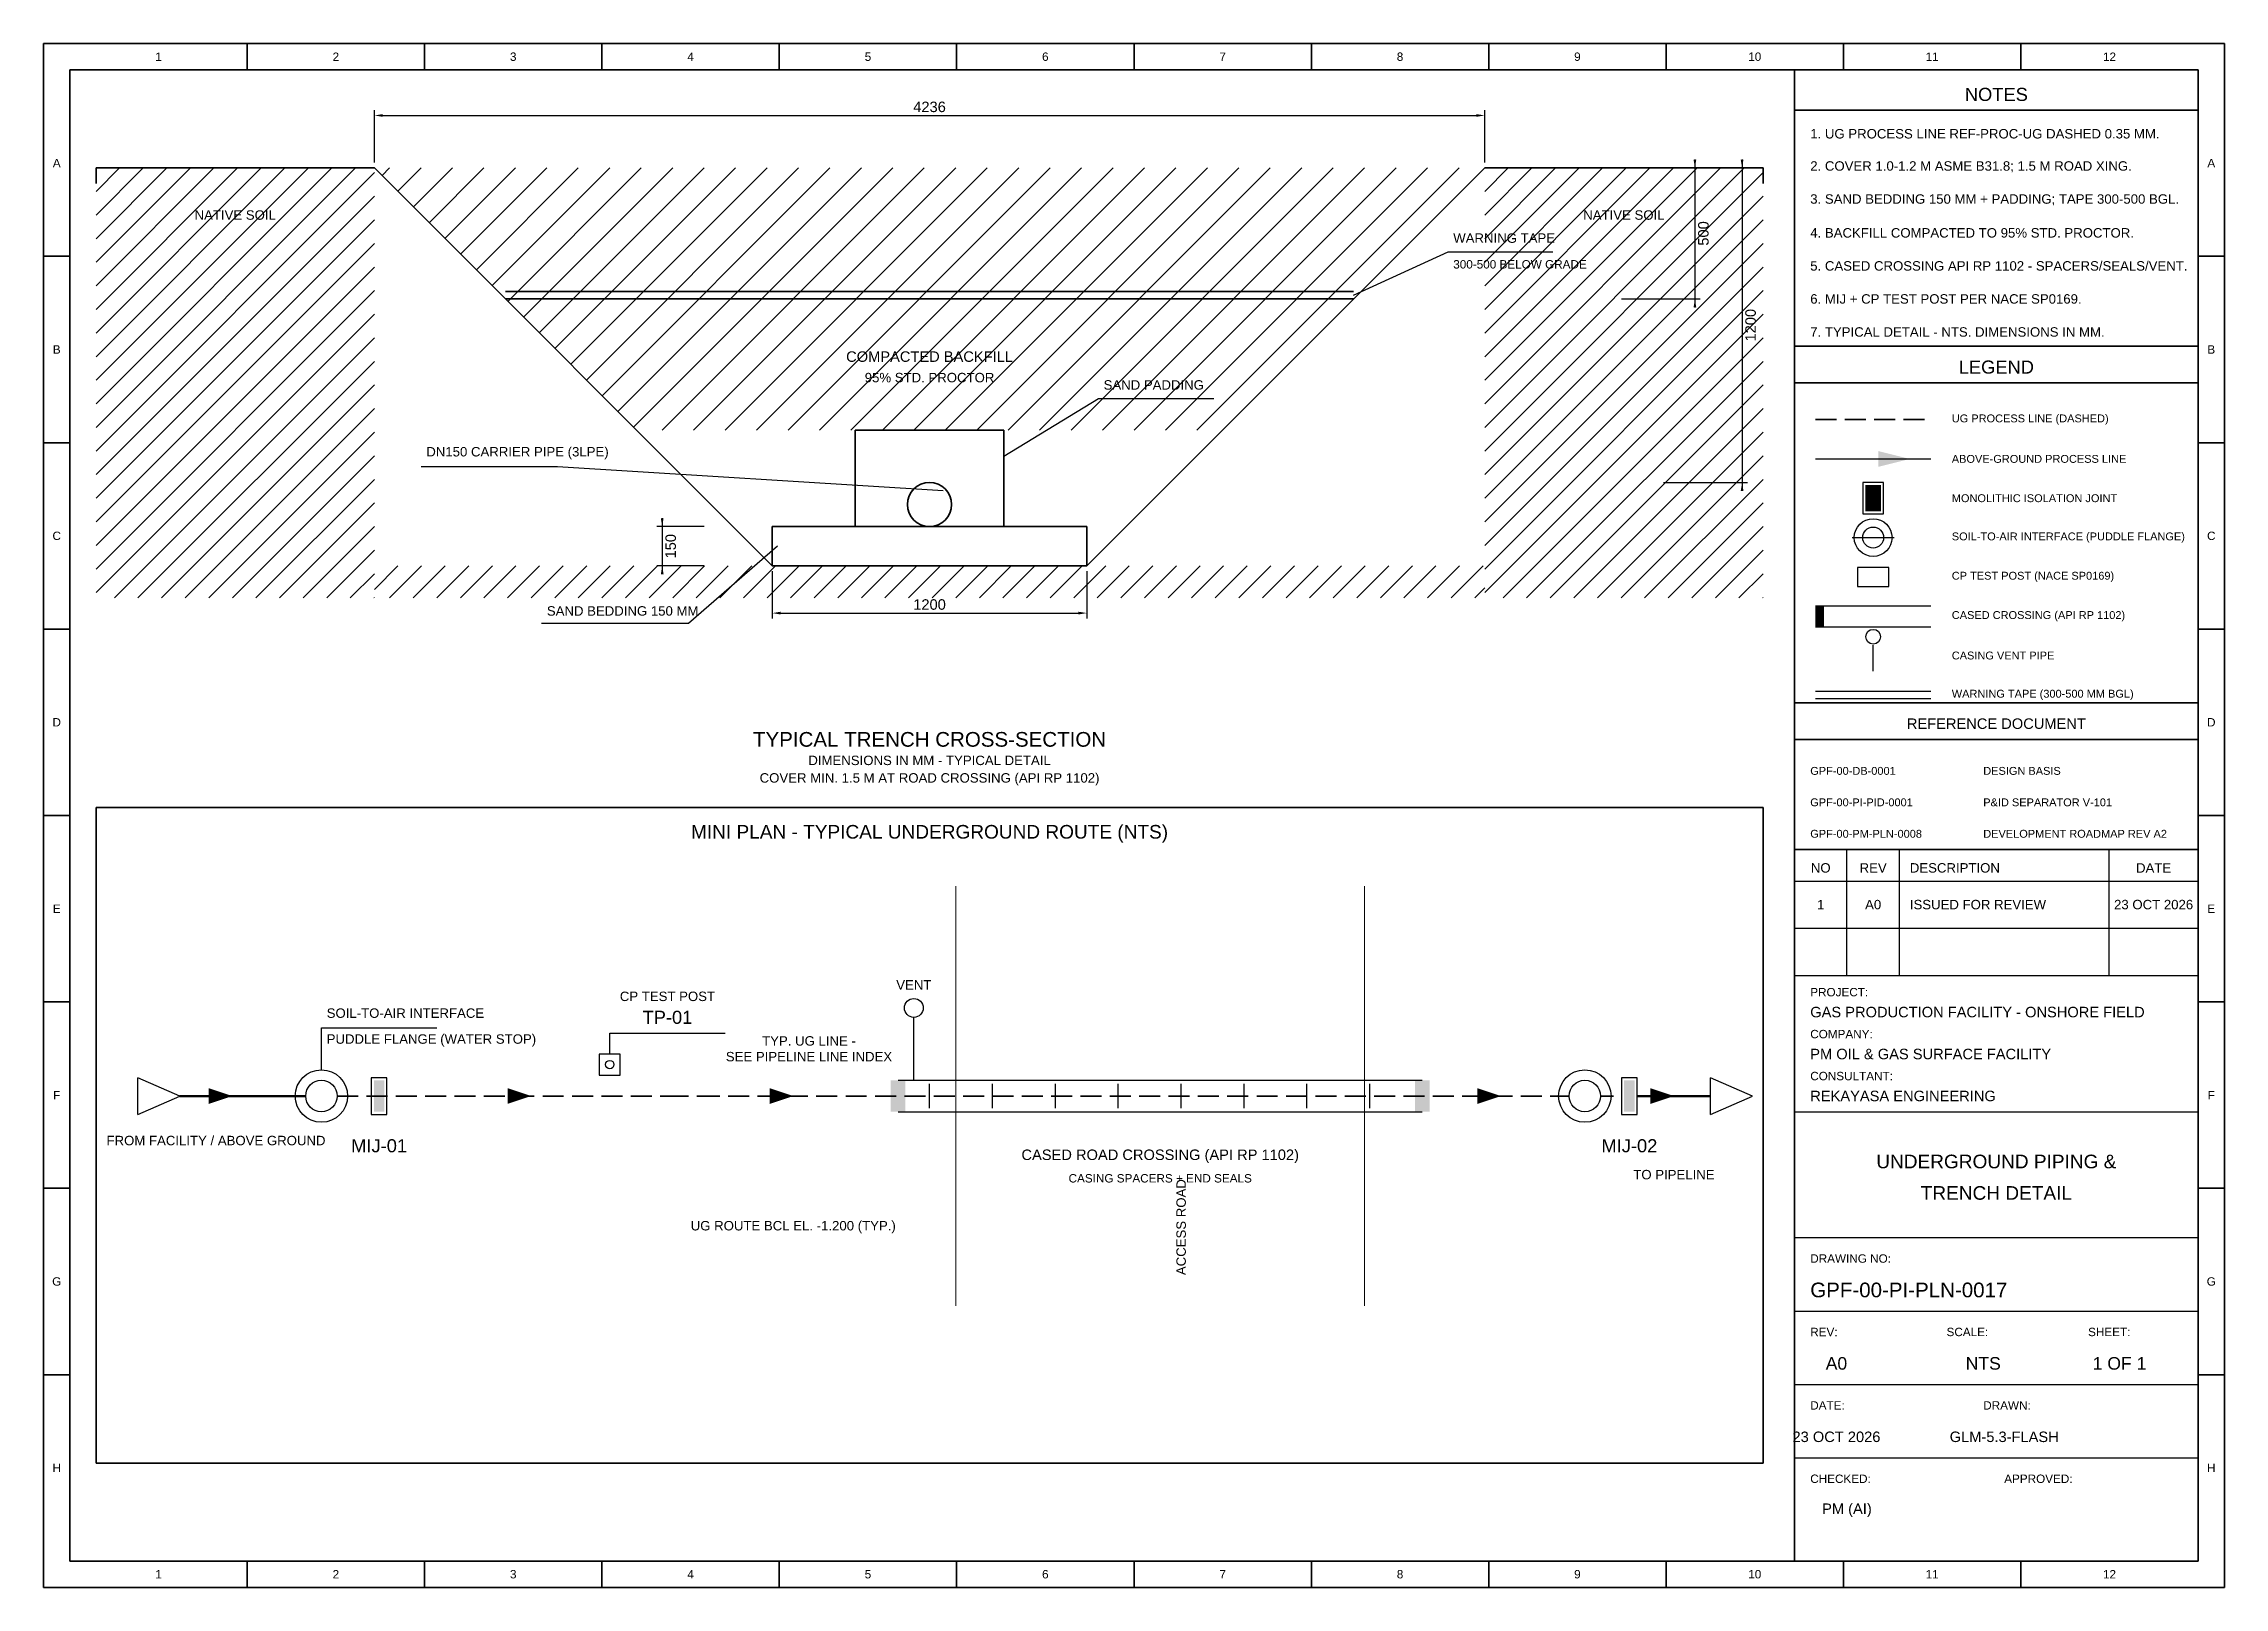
# Model space of a CAD drawing. Header units: millimetres. Extents: x 2 to 418, y 1 to 296.
import ezdxf

# ---------------------------------------------------------------- set-up
doc = ezdxf.new("R2010")
doc.units = ezdxf.units.MM
for name, color, linetype, lineweight in [('REF-DIM', 7, 'Continuous', 9), ('REF-EQUIP', 7, 'Continuous', 35), ('REF-FRAME', 7, 'Continuous', 35), ('REF-HATCH', 7, 'Continuous', 13), ('REF-PROC', 7, 'Continuous', 50), ('REF-PROC-UG', 7, 'Continuous', 35), ('REF-ROAD', 7, 'Continuous', 18), ('REF-SYM', 7, 'Continuous', 25), ('REF-TEXT', 7, 'Continuous', 18), ('REF-TITLE', 7, 'Continuous', 25)]:
    doc.layers.add(name, color=color, linetype=linetype, lineweight=lineweight)
doc.styles.add('ARIAL', font='arial.ttf')
doc.dimstyles.new('GPF-ISO', dxfattribs={"dimtxt": 2, "dimasz": 1.6, "dimexe": 1, "dimexo": 1, "dimtad": 1, "dimdec": 0, "dimtxsty": 'ARIAL', "dimcen": 2.5, "dimclrd": 7, "dimclre": 7, "dimclrt": 7, "dimazin": 3, "dimtfac": 1, "dimtmove": 0, "dimatfit": 3})

msp = doc.modelspace()

# ---------------------------------------------------------------- linework, layer by layer
at = {"layer": 'REF-EQUIP'}
for p, q in [((12, 272), (12, 269)), ((12, 272), (65.1, 272)), ((65.1, 272), (141, 196.1)), ((276.9, 272), (201, 196.1)), ((276.9, 272), (330, 272)), ((330, 272), (330, 269)), ((90.1, 248.4), (251.9, 248.4)), ((90.1, 247), (251.9, 247)), ((156.8, 203.6), (156.8, 222)), ((156.8, 222), (185.2, 222)), ((185.2, 222), (185.2, 203.6)), ((141, 196.1), (141, 203.6)), ((141, 203.6), (201, 203.6)), ((201, 196.1), (201, 203.6)), ((141, 196.1), (201, 196.1))]:
    msp.add_line(p, q, dxfattribs=at)
msp.add_circle((171, 207.8), 4.2, dxfattribs=at)
at = {"layer": 'REF-FRAME'}
for p, q in [((2, 295.7), (2, 1.3)), ((418, 295.7), (2, 295.7)), ((40.833, 290.7), (40.833, 295.7)), ((74.667, 290.7), (74.667, 295.7)), ((108.5, 290.7), (108.5, 295.7)), ((142.333, 290.7), (142.333, 295.7)), ((176.167, 290.7), (176.167, 295.7)), ((210, 290.7), (210, 295.7)), ((243.833, 290.7), (243.833, 295.7)), ((277.667, 290.7), (277.667, 295.7)), ((311.5, 290.7), (311.5, 295.7)), ((345.333, 290.7), (345.333, 295.7)), ((379.167, 290.7), (379.167, 295.7)), ((418, 1.3), (418, 295.7)), ((7, 290.7), (7, 6.3)), ((413, 290.7), (7, 290.7)), ((336, 6.3), (336, 290.7)), ((413, 6.3), (413, 290.7)), ((336, 283), (413, 283)), ((2, 255.15), (7, 255.15)), ((413, 255.15), (418, 255.15)), ((336, 238), (413, 238)), ((336, 231), (413, 231)), ((2, 219.6), (7, 219.6)), ((413, 219.6), (418, 219.6)), ((2, 184.05), (7, 184.05)), ((413, 184.05), (418, 184.05)), ((336, 170), (413, 170)), ((336, 163), (413, 163)), ((12, 150), (12, 25)), ((330, 150), (12, 150)), ((330, 25), (330, 150)), ((2, 148.5), (7, 148.5)), ((413, 148.5), (418, 148.5)), ((336, 142), (413, 142)), ((2, 112.95), (7, 112.95)), ((413, 112.95), (418, 112.95)), ((2, 77.4), (7, 77.4)), ((413, 77.4), (418, 77.4)), ((2, 41.85), (7, 41.85)), ((413, 41.85), (418, 41.85)), ((12, 25), (330, 25)), ((7, 6.3), (413, 6.3)), ((40.833, 1.3), (40.833, 6.3)), ((74.667, 1.3), (74.667, 6.3)), ((108.5, 1.3), (108.5, 6.3)), ((142.333, 1.3), (142.333, 6.3)), ((176.167, 1.3), (176.167, 6.3)), ((210, 1.3), (210, 6.3)), ((243.833, 1.3), (243.833, 6.3)), ((277.667, 1.3), (277.667, 6.3)), ((311.5, 1.3), (311.5, 6.3)), ((345.333, 1.3), (345.333, 6.3)), ((379.167, 1.3), (379.167, 6.3)), ((2, 1.3), (418, 1.3))]:
    msp.add_line(p, q, dxfattribs=at)
at = {"layer": 'REF-HATCH'}
for p, q in [((12, 222.5), (61.5, 272)), ((12, 227), (57, 272)), ((12, 231.5), (52.5, 272)), ((12, 236), (48, 272)), ((12, 240.5), (43.5, 272)), ((12, 245), (39, 272)), ((12, 249.5), (34.5, 272)), ((12, 254), (30, 272)), ((12, 258.5), (25.5, 272)), ((12, 263), (21, 272)), ((12, 267.5), (16.5, 272)), ((12, 218), (65.1, 271.1)), ((66.55, 270.55), (68, 272)), ((69.55, 267.55), (74, 272)), ((72.55, 264.55), (80, 272)), ((75.55, 261.55), (86, 272)), ((78.55, 258.55), (92, 272)), ((81.55, 255.55), (98, 272)), ((84.55, 252.55), (104, 272)), ((87.55, 249.55), (110, 272)), ((90.55, 246.55), (116, 272)), ((93.55, 243.55), (122, 272)), ((96.55, 240.55), (128, 272)), ((99.55, 237.55), (134, 272)), ((102.55, 234.55), (140, 272)), ((105.55, 231.55), (146, 272)), ((108.55, 228.55), (152, 272)), ((111.55, 225.55), (158, 272)), ((114.55, 222.55), (164, 272)), ((120, 222), (170, 272)), ((126, 222), (176, 272)), ((132, 222), (182, 272)), ((138, 222), (188, 272)), ((144, 222), (194, 272)), ((150, 222), (200, 272)), ((156, 222), (206, 272)), ((162, 222), (212, 272)), ((168, 222), (218, 272)), ((174, 222), (224, 272)), ((180, 222), (230, 272)), ((186, 222), (236, 272)), ((192, 222), (242, 272)), ((198, 222), (248, 272)), ((204, 222), (254, 272)), ((210, 222), (260, 272)), ((216, 222), (266, 272)), ((222, 222), (272, 272)), ((276.9, 222.5), (326.4, 272)), ((276.9, 227), (321.9, 272)), ((276.9, 231.5), (317.4, 272)), ((276.9, 236), (312.9, 272)), ((276.9, 240.5), (308.4, 272)), ((276.9, 245), (303.9, 272)), ((276.9, 249.5), (299.4, 272)), ((276.9, 254), (294.9, 272)), ((276.9, 258.5), (290.4, 272)), ((276.9, 263), (285.9, 272)), ((276.9, 267.5), (281.4, 272)), ((276.9, 218), (330, 271.1)), ((12, 213.5), (65.1, 266.6)), ((276.9, 213.5), (330, 266.6)), ((12, 209), (65.1, 262.1)), ((276.9, 209), (330, 262.1)), ((12, 204.5), (65.1, 257.6)), ((276.9, 204.5), (330, 257.6)), ((12, 200), (65.1, 253.1)), ((276.9, 200), (330, 253.1)), ((12, 195.5), (65.1, 248.6)), ((276.9, 195.5), (330, 248.6)), ((12, 191), (65.1, 244.1)), ((276.9, 191), (330, 244.1)), ((15.5, 190), (65.1, 239.6)), ((280.4, 190), (330, 239.6)), ((20, 190), (65.1, 235.1)), ((284.9, 190), (330, 235.1)), ((24.5, 190), (65.1, 230.6)), ((289.4, 190), (330, 230.6)), ((29, 190), (65.1, 226.1)), ((293.9, 190), (330, 226.1)), ((33.5, 190), (65.1, 221.6)), ((298.4, 190), (330, 221.6)), ((38, 190), (65.1, 217.1)), ((302.9, 190), (330, 217.1)), ((42.5, 190), (65.1, 212.6)), ((307.4, 190), (330, 212.6)), ((47, 190), (65.1, 208.1)), ((311.9, 190), (330, 208.1)), ((51.5, 190), (65.1, 203.6)), ((316.4, 190), (330, 203.6)), ((56, 190), (65.1, 199.1)), ((65.1, 191.6), (69.6, 196.1)), ((68, 190), (74.1, 196.1)), ((72.5, 190), (78.6, 196.1)), ((77, 190), (83.1, 196.1)), ((81.5, 190), (87.6, 196.1)), ((86, 190), (92.1, 196.1)), ((90.5, 190), (96.6, 196.1)), ((95, 190), (101.1, 196.1)), ((99.5, 190), (105.6, 196.1)), ((104, 190), (110.1, 196.1)), ((108.5, 190), (114.6, 196.1)), ((113, 190), (119.1, 196.1)), ((117.5, 190), (123.6, 196.1)), ((122, 190), (128.1, 196.1)), ((126.5, 190), (132.6, 196.1)), ((131, 190), (137.1, 196.1)), ((135.5, 190), (141.6, 196.1)), ((140, 190), (146.1, 196.1)), ((144.5, 190), (150.6, 196.1)), ((149, 190), (155.1, 196.1)), ((153.5, 190), (159.6, 196.1)), ((158, 190), (164.1, 196.1)), ((162.5, 190), (168.6, 196.1)), ((167, 190), (173.1, 196.1)), ((171.5, 190), (177.6, 196.1)), ((176, 190), (182.1, 196.1)), ((180.5, 190), (186.6, 196.1)), ((185, 190), (191.1, 196.1)), ((189.5, 190), (195.6, 196.1)), ((194, 190), (200.1, 196.1)), ((198.5, 190), (204.6, 196.1)), ((203, 190), (209.1, 196.1)), ((207.5, 190), (213.6, 196.1)), ((212, 190), (218.1, 196.1)), ((216.5, 190), (222.6, 196.1)), ((221, 190), (227.1, 196.1)), ((225.5, 190), (231.6, 196.1)), ((230, 190), (236.1, 196.1)), ((234.5, 190), (240.6, 196.1)), ((239, 190), (245.1, 196.1)), ((243.5, 190), (249.6, 196.1)), ((248, 190), (254.1, 196.1)), ((252.5, 190), (258.6, 196.1)), ((257, 190), (263.1, 196.1)), ((261.5, 190), (267.6, 196.1)), ((266, 190), (272.1, 196.1)), ((270.5, 190), (276.6, 196.1)), ((320.9, 190), (330, 199.1)), ((60.5, 190), (65.1, 194.6)), ((275, 190), (276.9, 191.9)), ((325.4, 190), (330, 194.6)), ((65, 190), (65.1, 190.1)), ((329.9, 190), (330, 190.1))]:
    msp.add_line(p, q, dxfattribs=at)
at = {"layer": 'REF-PROC'}
for p, q in [((28, 95), (52, 95)), ((306, 95), (320, 95))]:
    msp.add_line(p, q, dxfattribs=at)
for points in [[(38, 95), (33.5, 96.5), (33.5, 93.5)], [(313, 95), (308.5, 96.5), (308.5, 93.5)]]:
    msp.add_solid(points, dxfattribs=at)
at = {"layer": 'REF-PROC-UG'}
for p, q in [((340, 224), (344, 224)), ((345.6, 224), (349.6, 224)), ((351.2, 224), (355.2, 224)), ((356.8, 224), (360.8, 224)), ((58, 95), (62, 95)), ((63.6, 95), (67.6, 95)), ((69.2, 95), (73.2, 95)), ((74.8, 95), (78.8, 95)), ((80.4, 95), (84.4, 95)), ((86, 95), (90, 95)), ((91.6, 95), (95.6, 95)), ((97.2, 95), (101.2, 95)), ((102.8, 95), (106.8, 95)), ((108.4, 95), (112.4, 95)), ((114, 95), (118, 95)), ((119.6, 95), (121, 95)), ((121, 95), (125, 95)), ((126.6, 95), (127, 95)), ((127, 95), (131, 95)), ((132.6, 95), (136.6, 95)), ((138.2, 95), (142.2, 95)), ((143.8, 95), (147.8, 95)), ((149.4, 95), (153.4, 95)), ((155, 95), (159, 95)), ((160.6, 95), (164.6, 95)), ((166.2, 95), (170.2, 95)), ((171.8, 95), (175.8, 95)), ((177.4, 95), (181.4, 95)), ((183, 95), (187, 95)), ((188.6, 95), (192.6, 95)), ((194.2, 95), (198.2, 95)), ((199.8, 95), (203.8, 95)), ((205.4, 95), (209.4, 95)), ((211, 95), (215, 95)), ((216.6, 95), (220.6, 95)), ((222.2, 95), (226.2, 95)), ((227.8, 95), (231.8, 95)), ((233.4, 95), (237.4, 95)), ((239, 95), (243, 95)), ((244.6, 95), (248.6, 95)), ((250.2, 95), (254.2, 95)), ((255.8, 95), (259.8, 95)), ((261.4, 95), (265.4, 95)), ((267, 95), (271, 95)), ((272.6, 95), (276.6, 95)), ((278.2, 95), (282.2, 95)), ((283.8, 95), (287.8, 95)), ((289.4, 95), (293, 95)), ((299, 95), (301.5, 95))]:
    msp.add_line(p, q, dxfattribs=at)
for points in [[(95, 95), (90.5, 96.5), (90.5, 93.5)], [(145, 95), (140.5, 96.5), (140.5, 93.5)], [(280, 95), (275.5, 96.5), (275.5, 93.5)]]:
    msp.add_solid(points, dxfattribs=at)
at = {"layer": 'REF-ROAD'}
for p, q in [((176, 55), (176, 135)), ((254, 55), (254, 135))]:
    msp.add_line(p, q, dxfattribs=at)
at = {"layer": 'REF-SYM'}
for p, q in [((251.9, 247.7), (269.9, 256)), ((269.9, 256), (289.9, 256)), ((185.2, 217), (203.2, 228)), ((203.2, 228), (225.2, 228)), ((340, 216.5), (362, 216.5)), ((100, 215), (74, 215)), ((173.604, 210.404), (100, 215)), ((349, 212), (349, 206)), ((353, 212), (349, 212)), ((353, 206), (353, 212)), ((349, 206), (353, 206)), ((142, 199.85), (125, 185.1)), ((347, 201.5), (355, 201.5)), ((348, 195.8), (348, 192.2)), ((354, 195.8), (348, 195.8)), ((354, 192.2), (354, 195.8)), ((348, 192.2), (354, 192.2)), ((340, 188.5), (362, 188.5)), ((125, 185.1), (97, 185.1)), ((340, 184.5), (362, 184.5)), ((351, 176), (351, 181)), ((340, 172.2), (362, 172.2)), ((340, 170.8), (362, 170.8)), ((168, 98), (168, 110)), ((55, 100), (55, 108)), ((55, 108), (77, 108)), ((110, 103), (110, 107)), ((110, 107), (132, 107)), ((108, 103), (108, 99)), ((112, 103), (108, 103)), ((112, 99), (112, 103)), ((20, 91.5), (20, 98.5)), ((28, 95), (20, 98.5)), ((64.5, 98.5), (64.5, 91.5)), ((67.5, 98.5), (64.5, 98.5)), ((67.5, 91.5), (67.5, 98.5)), ((108, 99), (112, 99)), ((165, 98), (265, 98)), ((171, 92.7), (171, 97.3)), ((183, 92.7), (183, 97.3)), ((195, 92.7), (195, 97.3)), ((207, 92.7), (207, 97.3)), ((219, 92.7), (219, 97.3)), ((231, 92.7), (231, 97.3)), ((243, 92.7), (243, 97.3)), ((255, 92.7), (255, 97.3)), ((303, 98.5), (303, 91.5)), ((306, 98.5), (303, 98.5)), ((306, 91.5), (306, 98.5)), ((320, 91.5), (320, 98.5)), ((328, 95), (320, 98.5)), ((20, 91.5), (28, 95)), ((165, 92), (265, 92)), ((320, 91.5), (328, 95)), ((64.5, 91.5), (67.5, 91.5)), ((303, 91.5), (306, 91.5))]:
    msp.add_line(p, q, dxfattribs=at)
for centre, radius in [((351, 201.5), 3.6), ((351, 201.5), 2), ((351, 182.6), 1.4), ((168, 111.8), 1.8), ((55, 95), 5), ((110, 101), 0.8), ((296, 95), 5), ((55, 95), 3), ((296, 95), 3)]:
    msp.add_circle(centre, radius, dxfattribs=at)
for points in [[(358, 216.5), (352, 218), (352, 215)], [(349.5, 206.5), (352.5, 206.5), (352.5, 211.5)], [(349.5, 206.5), (352.5, 211.5), (349.5, 211.5)], [(340, 184.5), (341.6, 184.5), (341.6, 188.5)], [(340, 184.5), (341.6, 188.5), (340, 188.5)], [(65, 92), (67, 92), (67, 98)], [(65, 92), (67, 98), (65, 98)], [(163.6, 92), (166.4, 92), (166.4, 98)], [(163.6, 92), (166.4, 98), (163.6, 98)], [(263.6, 92), (266.4, 92), (266.4, 98)], [(263.6, 92), (266.4, 98), (263.6, 98)], [(303.5, 92), (305.5, 92), (305.5, 98)], [(303.5, 92), (305.5, 98), (303.5, 98)]]:
    msp.add_solid(points, dxfattribs=at)
at = {"layer": 'REF-TITLE'}
for p, q in [((336, 142), (413, 142)), ((346, 118), (346, 142)), ((356, 118), (356, 142)), ((396, 118), (396, 142)), ((336, 136), (413, 136)), ((336, 127), (413, 127)), ((336, 118), (413, 118)), ((336, 92), (413, 92)), ((336, 68), (413, 68)), ((336, 54), (413, 54)), ((336, 40), (413, 40)), ((336, 26), (413, 26))]:
    msp.add_line(p, q, dxfattribs=at)

# ---------------------------------------------------------------- texts
at = {"layer": 'REF-TEXT', "style": 'ARIAL'}
for s, insert, char_height, attachment_point in [('1', (23.917, 293.2), 1.6, 5), ('2', (57.75, 293.2), 1.6, 5), ('3', (91.583, 293.2), 1.6, 5), ('4', (125.417, 293.2), 1.6, 5), ('5', (159.25, 293.2), 1.6, 5), ('6', (193.083, 293.2), 1.6, 5), ('7', (226.917, 293.2), 1.6, 5), ('8', (260.75, 293.2), 1.6, 5), ('9', (294.583, 293.2), 1.6, 5), ('10', (328.417, 293.2), 1.6, 5), ('11', (362.25, 293.2), 1.6, 5), ('12', (396.083, 293.2), 1.6, 5), ('NOTES', (374.5, 286), 2.5, 5), ('1. UG PROCESS LINE REF-PROC-UG DASHED 0.35 MM.', (339, 278.5), 1.8, 4), ('A', (4.5, 272.925), 1.6, 5), ('2. COVER 1.0-1.2 M ASME B31.8; 1.5 M ROAD XING.', (339, 272.2), 1.8, 4), ('A', (415.5, 272.925), 1.6, 5), ('3. SAND BEDDING 150 MM + PADDING; TAPE 300-500 BGL.', (339, 265.9), 1.8, 4), ('NATIVE SOIL', (38.55, 263), 1.8, 5), ('NATIVE SOIL', (303.45, 263), 1.8, 5), ('WARNING TAPE', (270.9, 258.6), 1.8, 4), ('4. BACKFILL COMPACTED TO 95% STD. PROCTOR.', (339, 259.6), 1.8, 4), ('300-500 BELOW GRADE', (270.9, 253.6), 1.6, 4), ('5. CASED CROSSING API RP 1102 - SPACERS/SEALS/VENT.', (339, 253.3), 1.8, 4), ('6. MIJ + CP TEST POST PER NACE SP0169.', (339, 247), 1.8, 4), ('7. TYPICAL DETAIL - NTS. DIMENSIONS IN MM.', (339, 240.7), 1.8, 4), ('B', (4.5, 237.375), 1.6, 5), ('B', (415.5, 237.375), 1.6, 5), ('COMPACTED BACKFILL', (171, 236), 2, 5), ('LEGEND', (374.5, 234), 2.5, 5), ('95% STD. PROCTOR', (171, 232), 1.8, 5), ('SAND PADDING', (204.2, 230.6), 1.8, 4), ('UG PROCESS LINE (DASHED)', (366, 224), 1.5, 4), ('DN150 CARRIER PIPE (3LPE)', (75, 217.6), 1.8, 4), ('ABOVE-GROUND PROCESS LINE', (366, 216.5), 1.5, 4), ('MONOLITHIC ISOLATION JOINT', (366, 209), 1.5, 4), ('C', (4.5, 201.825), 1.6, 5), ('SOIL-TO-AIR INTERFACE (PUDDLE FLANGE)', (366, 201.5), 1.5, 4), ('C', (415.5, 201.825), 1.6, 5), ('CP TEST POST (NACE SP0169)', (366, 194), 1.5, 4), ('SAND BEDDING 150 MM', (98, 187.5), 1.8, 4), ('CASED CROSSING (API RP 1102)', (366, 186.5), 1.5, 4), ('CASING VENT PIPE', (366, 179), 1.5, 4), ('WARNING TAPE (300-500 MM BGL)', (366, 171.5), 1.5, 4), ('D', (4.5, 166.275), 1.6, 5), ('REFERENCE DOCUMENT', (374.5, 166), 2, 5), ('D', (415.5, 166.275), 1.6, 5), ('TYPICAL TRENCH CROSS-SECTION', (171, 163), 2.8, 5), ('DIMENSIONS IN MM - TYPICAL DETAIL', (171, 159), 1.8, 5), ('COVER MIN. 1.5 M AT ROAD CROSSING (API RP 1102)', (171, 155.4), 1.8, 5), ('GPF-00-DB-0001', (339, 157), 1.5, 4), ('DESIGN BASIS', (372, 157), 1.5, 4), ('GPF-00-PI-PID-0001', (339, 151), 1.5, 4), ('P&ID SEPARATOR V-101', (372, 151), 1.5, 4), ('MINI PLAN - TYPICAL UNDERGROUND ROUTE (NTS)', (171, 145), 2.6, 5), ('GPF-00-PM-PLN-0008', (339, 145), 1.5, 4), ('DEVELOPMENT ROADMAP REV A2', (372, 145), 1.5, 4), ('NO', (341, 138.5), 1.8, 5), ('REV', (351, 138.5), 1.8, 5), ('DESCRIPTION', (358, 138.5), 1.8, 4), ('DATE', (404.5, 138.5), 1.8, 5), ('E', (4.5, 130.725), 1.6, 5), ('1', (341, 131.5), 1.8, 5), ('A0', (351, 131.5), 1.8, 5), ('ISSUED FOR REVIEW', (358, 131.5), 1.8, 4), ('23 OCT 2026', (404.5, 131.5), 1.8, 5), ('E', (415.5, 130.725), 1.6, 5), ('VENT', (168, 116.2), 1.8, 5), ('CP TEST POST', (121, 114), 1.8, 5), ('PROJECT:', (339, 114.8), 1.6, 4), ('SOIL-TO-AIR INTERFACE', (56, 110.8), 1.8, 4), ('TP-01', (121, 110), 2.5, 5), ('GAS PRODUCTION FACILITY - ONSHORE FIELD', (339, 111), 2, 4), ('PUDDLE FLANGE (WATER STOP)', (56, 105.6), 1.8, 4), ('TYP. UG LINE -\\PSEE PIPELINE LINE INDEX', (148, 104), 1.8, 5), ('COMPANY:', (339, 106.8), 1.6, 4), ('PM OIL & GAS SURFACE FACILITY', (339, 103), 2, 4), ('F', (4.5, 95.175), 1.6, 5), ('CONSULTANT:', (339, 98.8), 1.6, 4), ('REKAYASA ENGINEERING', (339, 95), 2, 4), ('F', (415.5, 95.175), 1.6, 5), ('FROM FACILITY / ABOVE GROUND', (14, 86.5), 1.8, 4), ('MIJ-01', (66, 85.5), 2.5, 5), ('CASED ROAD CROSSING (API RP 1102)', (215, 83.5), 2, 5), ('MIJ-02', (304.5, 85.5), 2.5, 5), ('UNDERGROUND PIPING &', (374.5, 82.5), 2.6, 5), ('CASING SPACERS + END SEALS', (215, 79.3), 1.6, 5), ('TO PIPELINE', (313, 80), 1.8, 5), ('TRENCH DETAIL', (374.5, 76.5), 2.6, 5), ('UG ROUTE BCL EL. -1.200 (TYP.)', (145, 70), 1.8, 5), ('DRAWING NO:', (339, 64), 1.6, 4), ('G', (4.5, 59.625), 1.6, 5), ('GPF-00-PI-PLN-0017', (339, 58), 2.8, 4), ('G', (415.5, 59.625), 1.6, 5), ('REV:', (339, 50), 1.6, 4), ('SCALE:', (365, 50), 1.6, 4), ('SHEET:', (392, 50), 1.6, 4), ('A0', (344, 44), 2.4, 5), ('NTS', (372, 44), 2.4, 5), ('1 OF 1', (398, 44), 2.4, 5), ('DATE:', (339, 36), 1.6, 4), ('DRAWN:', (372, 36), 1.6, 4), ('23 OCT 2026', (344, 30), 2, 5), ('GLM-5.3-FLASH', (376, 30), 2, 5), ('H', (4.5, 24.075), 1.6, 5), ('CHECKED:', (339, 22), 1.6, 4), ('APPROVED:', (376, 22), 1.6, 4), ('H', (415.5, 24.075), 1.6, 5), ('PM (AI)', (346, 16), 2, 5), ('1', (23.917, 3.8), 1.6, 5), ('2', (57.75, 3.8), 1.6, 5), ('3', (91.583, 3.8), 1.6, 5), ('4', (125.417, 3.8), 1.6, 5), ('5', (159.25, 3.8), 1.6, 5), ('6', (193.083, 3.8), 1.6, 5), ('7', (226.917, 3.8), 1.6, 5), ('8', (260.75, 3.8), 1.6, 5), ('9', (294.583, 3.8), 1.6, 5), ('10', (328.417, 3.8), 1.6, 5), ('11', (362.25, 3.8), 1.6, 5), ('12', (396.083, 3.8), 1.6, 5)]:
    msp.add_mtext(s, dxfattribs=dict(at, insert=insert, char_height=char_height, attachment_point=attachment_point))
at = {"layer": 'REF-TEXT', "insert": (219, 70), "char_height": 1.8, "attachment_point": 5, "rotation": 90, "style": 'ARIAL'}
msp.add_mtext('ACCESS ROAD', dxfattribs=at)

# ---------------------------------------------------------------- dimensions: what is measured, and where the dimension line sits
at = {"layer": 'REF-DIM'}
for base, p1, p2, text in [((65.1, 282), (65.1, 272), (276.9, 272), '4236'), ((141, 187.1), (141, 196.1), (201, 196.1), '1200')]:
    msp.add_linear_dim(base=base, p1=p1, p2=p2, text=text, dimstyle='GPF-ISO', override={"dimtad": 1, "dimtih": 0, "dimtoh": 0, "dimdec": 0}, dxfattribs=at).render()
for base, p1, p2, text in [((317, 272), (302, 272), (302, 247), '500'), ((326, 272), (310, 272), (310, 212), '1200'), ((120, 203.6), (129, 203.6), (129, 196.1), '150')]:
    msp.add_linear_dim(base=base, p1=p1, p2=p2, angle=90, text=text, dimstyle='GPF-ISO', override={"dimtad": 1, "dimtih": 0, "dimtoh": 0, "dimdec": 0}, dxfattribs=at).render()

doc.saveas('drawing.dxf')
